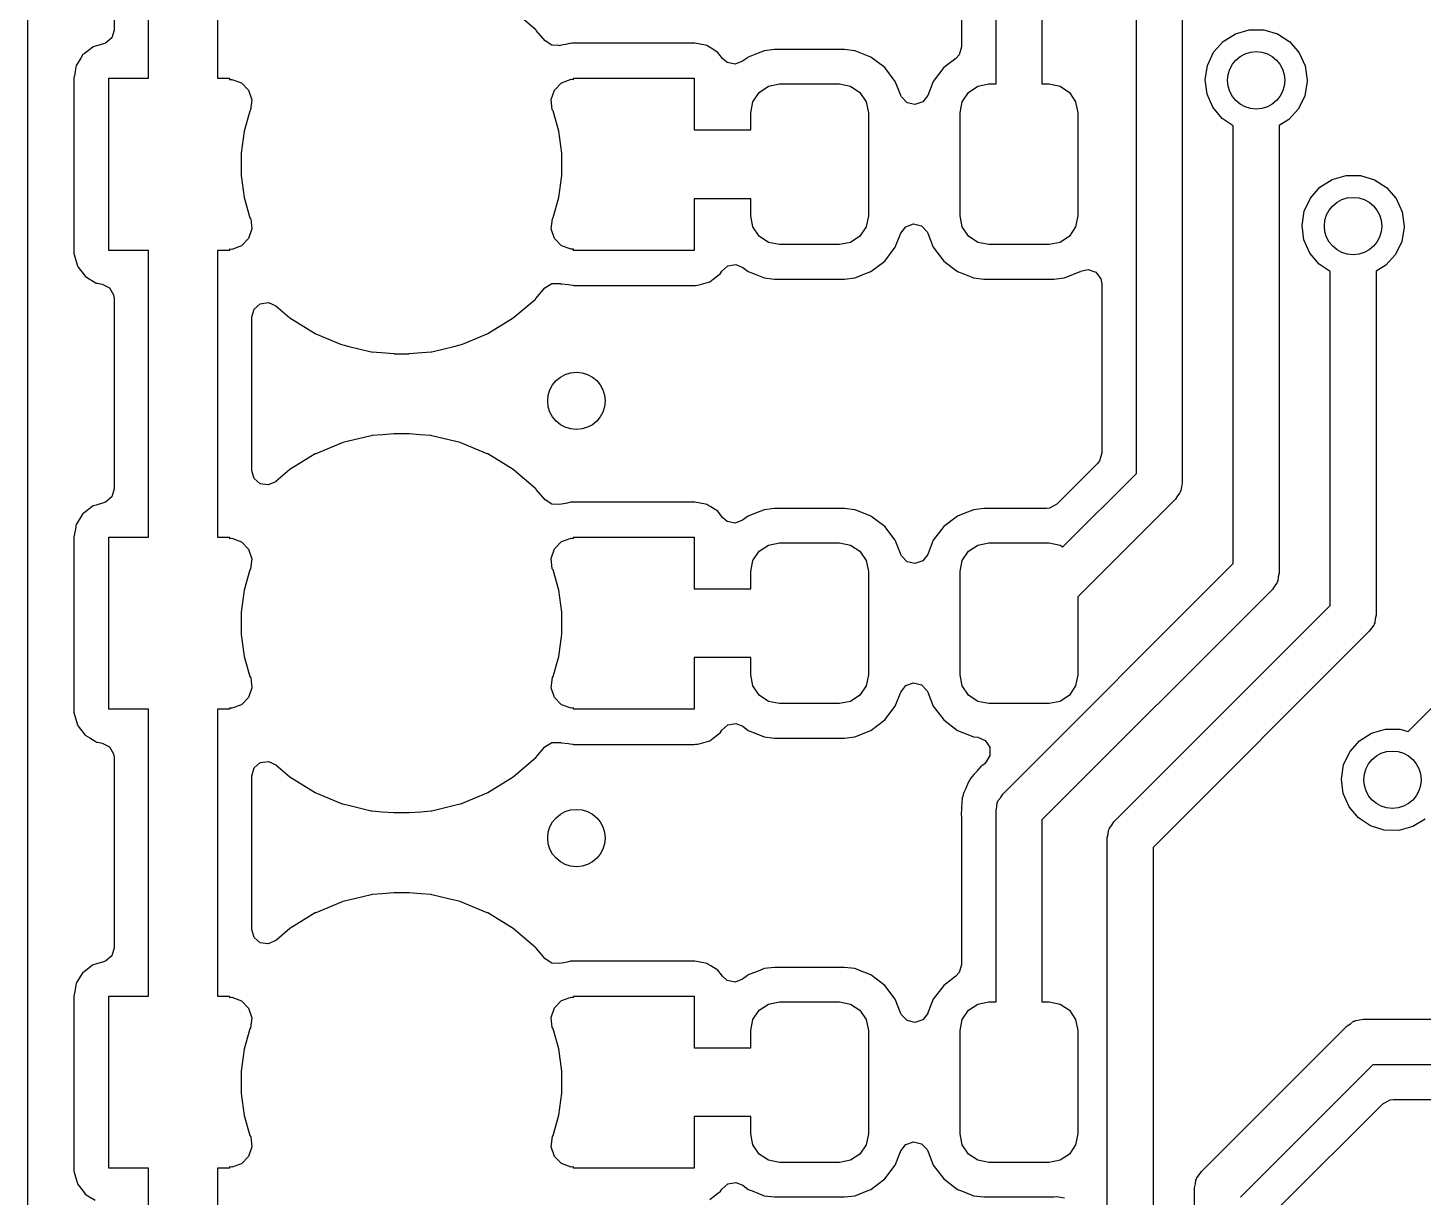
# Model space of a CAD drawing. Extents: x 0.02 to 3.18, y 0.02 to 2.78.
# Drawn here: x 0.0218 to 0.5005, y 1.5968 to 1.998 of the extents above; entities that cross this region are included whole.
import ezdxf

# ---------------------------------------------------------------- set-up
doc = ezdxf.new("R2010")
doc.units = 0
doc.header["$MEASUREMENT"] = 0
doc.layers.add('BLACK', color=7, linetype='CONTINUOUS')

msp = doc.modelspace()

# ---------------------------------------------------------------- linework, layer by layer
at = {"layer": 'BLACK', "linetype": 'CONTINUOUS'}
for p, q in [((0.021811, 0.026772), (0.021811, 2.77323)), ((0.342146, 2.06924), (0.342146, 1.99146)), ((0.353976, 1.97874), (0.353976, 2.07186)), ((0.369724, 2.06859), (0.369724, 1.97874)), ((0.063189, 1.98071), (0.063189, 2.025)), ((0.051358, 2.02313), (0.051358, 1.99725)), ((0.086811, 2.02011), (0.086811, 1.98071)), ((0.402126, 1.84511), (0.402126, 2.01441)), ((0.417874, 2.01448), (0.417874, 1.84184)), ((0.19609, 1.99727), (0.188313, 2.00391)), ((0.051358, 1.99725), (0.050571, 1.99457)), ((0.196216, 1.99712), (0.19609, 1.99727)), ((0.199303, 1.99351), (0.196216, 1.99712)), ((0.436094, 1.99599), (0.44087, 1.99736)), ((0.44087, 1.99736), (0.445838, 1.99733)), ((0.445838, 1.99733), (0.450597, 1.9959)), ((0.044242, 1.99148), (0.04354, 1.99095)), ((0.04497, 1.99169), (0.044242, 1.99148)), ((0.047755, 1.99248), (0.04497, 1.99169)), ((0.048458, 1.99274), (0.047755, 1.99248)), ((0.050571, 1.99457), (0.048458, 1.99274)), ((0.201525, 1.99202), (0.199303, 1.99351)), ((0.204092, 1.99194), (0.201525, 1.99202)), ((0.204099, 1.99189), (0.204092, 1.99194)), ((0.204869, 1.99202), (0.204099, 1.99189)), ((0.206232, 1.99224), (0.204869, 1.99202)), ((0.206794, 1.99237), (0.206232, 1.99224)), ((0.207669, 1.99261), (0.206794, 1.99237)), ((0.207945, 1.99269), (0.207669, 1.99261)), ((0.208594, 1.99272), (0.207945, 1.99269)), ((0.208998, 1.99274), (0.208594, 1.99272)), ((0.209055, 1.99274), (0.208998, 1.99274)), ((0.208998, 1.99274), (0.208998, 1.99274)), ((0.250394, 1.99274), (0.209055, 1.99274)), ((0.250619, 1.9927), (0.250394, 1.99274)), ((0.25429, 1.99202), (0.250619, 1.9927)), ((0.250619, 1.9927), (0.250619, 1.9927)), ((0.254741, 1.99193), (0.25429, 1.99202)), ((0.25429, 1.99202), (0.25429, 1.99202)), ((0.255132, 1.99169), (0.254741, 1.99193)), ((0.256247, 1.991), (0.255132, 1.99169)), ((0.255132, 1.99169), (0.255132, 1.99169)), ((0.342146, 1.99146), (0.341358, 1.98878)), ((0.428605, 1.98962), (0.431893, 1.99334)), ((0.431893, 1.99334), (0.436094, 1.99599)), ((0.450597, 1.9959), (0.454765, 1.9932)), ((0.454765, 1.9932), (0.458008, 1.98944)), ((0.039995, 1.98766), (0.038625, 1.98545)), ((0.040712, 1.98882), (0.039995, 1.98766)), ((0.041079, 1.98909), (0.040712, 1.98882)), ((0.04354, 1.99095), (0.041079, 1.98909)), ((0.041079, 1.98909), (0.041079, 1.98909)), ((0.258502, 1.9896), (0.256247, 1.991)), ((0.258779, 1.98924), (0.258502, 1.9896)), ((0.258886, 1.98909), (0.258779, 1.98924)), ((0.258779, 1.98924), (0.258779, 1.98924)), ((0.260084, 1.98751), (0.258886, 1.98909)), ((0.260093, 1.9875), (0.260084, 1.98751)), ((0.261704, 1.98612), (0.260093, 1.9875)), ((0.268657, 1.98775), (0.267051, 1.98653)), ((0.268926, 1.98796), (0.268657, 1.98775)), ((0.268657, 1.98775), (0.268657, 1.98775)), ((0.272396, 1.98933), (0.268926, 1.98796)), ((0.274151, 1.99003), (0.272396, 1.98933)), ((0.274447, 1.99014), (0.274151, 1.99003)), ((0.274151, 1.99003), (0.274151, 1.99003)), ((0.277981, 1.99057), (0.274447, 1.99014)), ((0.302019, 1.99057), (0.277981, 1.99057)), ((0.305553, 1.99014), (0.302019, 1.99057)), ((0.305849, 1.99003), (0.305553, 1.99014)), ((0.307604, 1.98933), (0.305849, 1.99003)), ((0.305849, 1.99003), (0.305849, 1.99003)), ((0.311074, 1.98796), (0.307604, 1.98933)), ((0.315804, 1.98437), (0.311074, 1.98796)), ((0.340184, 1.98751), (0.336046, 1.98437)), ((0.341358, 1.98878), (0.340184, 1.98751)), ((0.426494, 1.98512), (0.428605, 1.98962)), ((0.458008, 1.98944), (0.460064, 1.98492)), ((0.037859, 1.98225), (0.037571, 1.98071)), ((0.038299, 1.9846), (0.037859, 1.98225)), ((0.038383, 1.98506), (0.038299, 1.9846)), ((0.038299, 1.9846), (0.038299, 1.9846)), ((0.038625, 1.98545), (0.038383, 1.98506)), ((0.038625, 1.98545), (0.038625, 1.98545)), ((0.264439, 1.98554), (0.261704, 1.98612)), ((0.267051, 1.98653), (0.264439, 1.98554)), ((0.319394, 1.97964), (0.315804, 1.98437)), ((0.336046, 1.98437), (0.332456, 1.97964)), ((0.42573, 1.98021), (0.426494, 1.98512)), ((0.460064, 1.98492), (0.460768, 1.98)), ((0.037571, 1.98071), (0.037571, 1.92165)), ((0.049606, 1.92165), (0.049606, 1.98071)), ((0.049606, 1.98071), (0.063189, 1.98071)), ((0.086811, 1.98071), (0.090945, 1.98071)), ((0.090945, 1.98071), (0.090945, 1.98025)), ((0.090945, 1.98025), (0.09181, 1.98034)), ((0.09181, 1.98034), (0.095102, 1.97914)), ((0.095102, 1.97914), (0.097548, 1.97663)), ((0.202454, 1.97668), (0.204908, 1.97918)), ((0.204908, 1.97918), (0.208203, 1.98037)), ((0.208203, 1.98037), (0.209055, 1.98028)), ((0.209055, 1.98028), (0.209055, 1.98071)), ((0.209055, 1.98071), (0.250394, 1.98071)), ((0.250394, 1.98071), (0.250394, 1.96299)), ((0.272706, 1.97586), (0.275899, 1.97799)), ((0.275899, 1.97799), (0.279665, 1.97874)), ((0.279665, 1.97874), (0.300335, 1.97874)), ((0.300335, 1.97874), (0.304101, 1.97799)), ((0.304101, 1.97799), (0.307294, 1.97586)), ((0.320728, 1.97627), (0.319394, 1.97964)), ((0.332456, 1.97964), (0.331122, 1.97627)), ((0.344556, 1.97586), (0.347749, 1.97799)), ((0.347749, 1.97799), (0.351516, 1.97874)), ((0.351516, 1.97874), (0.353976, 1.97874)), ((0.369724, 1.97874), (0.372185, 1.97874)), ((0.372185, 1.97874), (0.375952, 1.97799)), ((0.375952, 1.97799), (0.379145, 1.97586)), ((0.426374, 1.97529), (0.42573, 1.98021)), ((0.460762, 1.97957), (0.459938, 1.97467)), ((0.460768, 1.98), (0.460762, 1.97957)), ((0.097548, 1.97663), (0.098666, 1.97332)), ((0.098666, 1.97332), (0.098234, 1.96984)), ((0.201326, 1.97337), (0.202454, 1.97668)), ((0.201747, 1.96989), (0.201326, 1.97337)), ((0.269823, 1.9689), (0.270572, 1.97266)), ((0.270572, 1.97266), (0.272706, 1.97586)), ((0.307294, 1.97586), (0.309428, 1.97266)), ((0.309428, 1.97266), (0.310177, 1.9689)), ((0.321313, 1.97479), (0.320728, 1.97627)), ((0.321525, 1.97433), (0.321313, 1.97479)), ((0.323461, 1.97231), (0.321525, 1.97433)), ((0.32618, 1.97166), (0.323461, 1.97231)), ((0.328818, 1.97259), (0.32618, 1.97166)), ((0.330537, 1.97479), (0.328818, 1.97259)), ((0.331122, 1.97627), (0.330537, 1.97479)), ((0.341673, 1.9689), (0.342422, 1.97266)), ((0.342422, 1.97266), (0.344556, 1.97586)), ((0.379145, 1.97586), (0.381278, 1.97266)), ((0.381278, 1.97266), (0.382028, 1.9689)), ((0.428374, 1.97074), (0.426374, 1.97529)), ((0.459938, 1.97467), (0.457773, 1.9702)), ((0.097987, 1.96946), (0.096024, 1.96255)), ((0.098234, 1.96984), (0.097987, 1.96946)), ((0.202, 1.9695), (0.201747, 1.96989)), ((0.20397, 1.96258), (0.202, 1.9695)), ((0.269823, 1.96299), (0.269823, 1.9689)), ((0.310177, 1.9689), (0.310177, 1.93346)), ((0.341673, 1.93346), (0.341673, 1.9689)), ((0.382028, 1.9689), (0.382028, 1.93346)), ((0.431571, 1.96694), (0.428374, 1.97074)), ((0.457773, 1.9702), (0.454439, 1.96652)), ((0.250394, 1.96299), (0.269823, 1.96299)), ((0.435374, 1.96441), (0.431571, 1.96694)), ((0.435374, 1.81415), (0.435374, 1.96441)), ((0.454439, 1.96652), (0.451122, 1.96448)), ((0.451122, 1.96448), (0.451122, 1.81087)), ((0.096024, 1.96255), (0.094971, 1.95499)), ((0.205027, 1.95501), (0.20397, 1.96258)), ((0.094971, 1.95499), (0.094973, 1.94735)), ((0.205029, 1.94738), (0.205027, 1.95501)), ((0.094973, 1.94735), (0.09603, 1.93978)), ((0.203976, 1.93981), (0.205029, 1.94738)), ((0.465141, 1.94334), (0.469342, 1.94599)), ((0.469342, 1.94599), (0.474118, 1.94736)), ((0.474118, 1.94736), (0.479086, 1.94733)), ((0.479086, 1.94733), (0.483845, 1.9459)), ((0.483845, 1.9459), (0.488013, 1.9432)), ((0.09603, 1.93978), (0.098, 1.93287)), ((0.202013, 1.93291), (0.203976, 1.93981)), ((0.269823, 1.93937), (0.250394, 1.93937)), ((0.250394, 1.93937), (0.250394, 1.92165)), ((0.269823, 1.93346), (0.269823, 1.93937)), ((0.459742, 1.93512), (0.461853, 1.93962)), ((0.461853, 1.93962), (0.465141, 1.94334)), ((0.488013, 1.9432), (0.491256, 1.93944)), ((0.491256, 1.93944), (0.493312, 1.93492)), ((0.458978, 1.93021), (0.459742, 1.93512)), ((0.493312, 1.93492), (0.494016, 1.93)), ((0.098, 1.93287), (0.098253, 1.93247)), ((0.098253, 1.93247), (0.098674, 1.92899)), ((0.201334, 1.92905), (0.201766, 1.93252)), ((0.201766, 1.93252), (0.202013, 1.93291)), ((0.270572, 1.9297), (0.269823, 1.93346)), ((0.272706, 1.9265), (0.270572, 1.9297)), ((0.309428, 1.9297), (0.307294, 1.9265)), ((0.310177, 1.93346), (0.309428, 1.9297)), ((0.321313, 1.92757), (0.323032, 1.92977)), ((0.323032, 1.92977), (0.32567, 1.9307)), ((0.32567, 1.9307), (0.328389, 1.93005)), ((0.328389, 1.93005), (0.330326, 1.92803)), ((0.342422, 1.9297), (0.341673, 1.93346)), ((0.344556, 1.9265), (0.342422, 1.9297)), ((0.381278, 1.9297), (0.379145, 1.9265)), ((0.382028, 1.93346), (0.381278, 1.9297)), ((0.459622, 1.92529), (0.458978, 1.93021)), ((0.494011, 1.92957), (0.493186, 1.92467)), ((0.494016, 1.93), (0.494011, 1.92957)), ((0.097546, 1.92568), (0.095092, 1.92318)), ((0.098674, 1.92899), (0.097546, 1.92568)), ((0.202452, 1.92573), (0.201334, 1.92905)), ((0.204898, 1.92322), (0.202452, 1.92573)), ((0.275899, 1.92437), (0.272706, 1.9265)), ((0.307294, 1.9265), (0.304101, 1.92437)), ((0.319394, 1.92273), (0.321313, 1.92757)), ((0.330326, 1.92803), (0.330537, 1.92757)), ((0.330537, 1.92757), (0.332456, 1.92273)), ((0.347749, 1.92437), (0.344556, 1.9265)), ((0.379145, 1.9265), (0.375952, 1.92437)), ((0.461622, 1.92074), (0.459622, 1.92529)), ((0.493186, 1.92467), (0.491021, 1.9202)), ((0.037571, 1.92165), (0.037573, 1.9216)), ((0.037573, 1.9216), (0.037573, 1.9216)), ((0.037573, 1.9216), (0.037578, 1.9215)), ((0.037578, 1.9215), (0.037622, 1.92054)), ((0.037622, 1.92054), (0.0377, 1.92027)), ((0.0377, 1.92027), (0.0377, 1.92027)), ((0.0377, 1.92027), (0.038399, 1.91781)), ((0.063189, 1.92165), (0.049606, 1.92165)), ((0.063189, 1.82323), (0.063189, 1.92165)), ((0.090945, 1.92165), (0.086811, 1.92165)), ((0.086811, 1.92165), (0.086811, 1.82323)), ((0.091797, 1.92199), (0.090945, 1.92208)), ((0.090945, 1.92208), (0.090945, 1.92165)), ((0.095092, 1.92318), (0.091797, 1.92199)), ((0.20819, 1.92202), (0.204898, 1.92322)), ((0.209055, 1.92211), (0.20819, 1.92202)), ((0.209055, 1.92165), (0.209055, 1.92211)), ((0.250394, 1.92165), (0.209055, 1.92165)), ((0.279665, 1.92362), (0.275899, 1.92437)), ((0.300335, 1.92362), (0.279665, 1.92362)), ((0.304101, 1.92437), (0.300335, 1.92362)), ((0.315804, 1.918), (0.319394, 1.92273)), ((0.332456, 1.92273), (0.336046, 1.918)), ((0.351516, 1.92362), (0.347749, 1.92437)), ((0.372185, 1.92362), (0.351516, 1.92362)), ((0.375952, 1.92437), (0.372185, 1.92362)), ((0.464819, 1.91694), (0.461622, 1.92074)), ((0.491021, 1.9202), (0.487687, 1.91652)), ((0.038399, 1.91781), (0.038832, 1.91629)), ((0.038832, 1.91629), (0.039109, 1.91592)), ((0.039109, 1.91592), (0.041137, 1.91324)), ((0.25986, 1.91447), (0.261941, 1.91633)), ((0.261941, 1.91633), (0.264701, 1.91678)), ((0.264701, 1.91678), (0.267077, 1.91581)), ((0.267077, 1.91581), (0.268926, 1.9144)), ((0.311074, 1.9144), (0.315804, 1.918)), ((0.336046, 1.918), (0.340776, 1.9144)), ((0.383009, 1.91447), (0.385623, 1.91507)), ((0.385623, 1.91507), (0.388254, 1.91413)), ((0.468622, 1.91441), (0.464819, 1.91694)), ((0.487687, 1.91652), (0.48437, 1.91448)), ((0.041137, 1.91324), (0.041498, 1.91276)), ((0.041498, 1.91276), (0.042298, 1.91226)), ((0.042298, 1.91226), (0.044868, 1.91067)), ((0.044868, 1.91067), (0.044868, 1.91067)), ((0.044868, 1.91067), (0.045259, 1.91043)), ((0.045259, 1.91043), (0.04571, 1.91035)), ((0.04571, 1.91035), (0.04571, 1.91035)), ((0.04571, 1.91035), (0.047309, 1.91005)), ((0.047309, 1.91005), (0.049801, 1.90878)), ((0.199214, 1.90875), (0.201555, 1.91028)), ((0.201555, 1.91028), (0.204343, 1.91025)), ((0.204343, 1.91025), (0.204346, 1.91027)), ((0.204346, 1.91027), (0.204433, 1.91025)), ((0.204433, 1.91025), (0.204505, 1.91025)), ((0.204505, 1.91025), (0.204583, 1.91022)), ((0.204583, 1.91022), (0.204884, 1.91013)), ((0.204884, 1.91013), (0.207343, 1.90991)), ((0.252132, 1.90985), (0.255316, 1.91075)), ((0.255316, 1.91075), (0.255758, 1.91088)), ((0.255758, 1.91088), (0.256966, 1.91179)), ((0.256966, 1.91179), (0.258921, 1.91327)), ((0.258921, 1.91327), (0.259288, 1.91355)), ((0.258921, 1.91327), (0.258921, 1.91327)), ((0.259288, 1.91355), (0.259555, 1.91398)), ((0.259555, 1.91398), (0.25986, 1.91447)), ((0.268926, 1.9144), (0.271339, 1.91345)), ((0.271339, 1.91345), (0.274151, 1.91234)), ((0.274151, 1.91234), (0.274151, 1.91234)), ((0.274151, 1.91234), (0.274447, 1.91222)), ((0.274447, 1.91222), (0.277981, 1.91179)), ((0.277981, 1.91179), (0.302019, 1.91179)), ((0.302019, 1.91179), (0.305553, 1.91222)), ((0.305553, 1.91222), (0.305849, 1.91234)), ((0.305849, 1.91234), (0.308661, 1.91345)), ((0.305849, 1.91234), (0.305849, 1.91234)), ((0.308661, 1.91345), (0.311074, 1.9144)), ((0.340776, 1.9144), (0.343189, 1.91345)), ((0.343189, 1.91345), (0.346001, 1.91234)), ((0.346001, 1.91234), (0.346001, 1.91234)), ((0.346001, 1.91234), (0.346297, 1.91222)), ((0.346297, 1.91222), (0.349832, 1.91179)), ((0.349832, 1.91179), (0.373869, 1.91179)), ((0.373869, 1.91179), (0.377403, 1.91222)), ((0.377403, 1.91222), (0.3777, 1.91234)), ((0.3777, 1.91234), (0.38261, 1.91428)), ((0.3777, 1.91234), (0.3777, 1.91234)), ((0.38261, 1.91428), (0.382925, 1.9144)), ((0.382925, 1.9144), (0.383009, 1.91447)), ((0.388254, 1.91413), (0.389959, 1.91192)), ((0.389959, 1.91192), (0.390295, 1.91012)), ((0.390295, 1.91012), (0.390295, 1.85207)), ((0.468622, 1.79976), (0.468622, 1.91441)), ((0.48437, 1.91448), (0.48437, 1.79648)), ((0.049801, 1.90878), (0.051212, 1.90637)), ((0.051212, 1.90637), (0.051358, 1.90517)), ((0.19609, 1.90509), (0.199214, 1.90875)), ((0.207343, 1.90991), (0.207824, 1.90985)), ((0.207824, 1.90985), (0.208829, 1.90966)), ((0.208829, 1.90966), (0.20883, 1.90966)), ((0.20883, 1.90966), (0.209055, 1.90962)), ((0.209055, 1.90962), (0.250394, 1.90962)), ((0.250394, 1.90962), (0.25045, 1.90962)), ((0.25045, 1.90962), (0.250451, 1.90962)), ((0.250451, 1.90962), (0.250919, 1.90964)), ((0.250919, 1.90964), (0.251504, 1.90967)), ((0.251504, 1.90967), (0.252132, 1.90985)), ((0.051358, 1.90517), (0.051358, 1.83977)), ((0.098642, 1.89883), (0.099429, 1.90151)), ((0.099429, 1.90151), (0.101542, 1.90334)), ((0.101542, 1.90334), (0.104308, 1.90374)), ((0.104308, 1.90374), (0.106824, 1.9026)), ((0.106824, 1.9026), (0.111687, 1.89845)), ((0.188313, 1.89845), (0.195133, 1.90427)), ((0.195133, 1.90427), (0.195942, 1.90496)), ((0.195942, 1.90496), (0.19609, 1.90509)), ((0.195942, 1.90496), (0.195942, 1.90496)), ((0.098642, 1.84605), (0.098642, 1.89883)), ((0.111687, 1.89845), (0.120408, 1.8931)), ((0.179592, 1.8931), (0.188313, 1.89845)), ((0.120408, 1.8931), (0.120588, 1.89303)), ((0.120588, 1.89303), (0.120588, 1.89303)), ((0.120588, 1.89303), (0.129094, 1.88951)), ((0.170906, 1.88951), (0.179412, 1.89303)), ((0.179412, 1.89303), (0.179592, 1.8931)), ((0.179412, 1.89303), (0.179412, 1.89303)), ((0.129094, 1.88951), (0.129858, 1.88919)), ((0.129858, 1.88919), (0.132034, 1.88867)), ((0.132034, 1.88867), (0.139614, 1.88685)), ((0.139614, 1.88685), (0.139614, 1.88685)), ((0.139614, 1.88685), (0.139803, 1.8868)), ((0.139803, 1.8868), (0.143049, 1.88655)), ((0.143049, 1.88655), (0.14735, 1.88621)), ((0.14735, 1.88621), (0.14735, 1.88621)), ((0.14735, 1.88621), (0.147447, 1.8862)), ((0.147447, 1.8862), (0.152553, 1.8862)), ((0.152553, 1.8862), (0.15265, 1.88621)), ((0.15265, 1.88621), (0.156951, 1.88655)), ((0.15265, 1.88621), (0.15265, 1.88621)), ((0.156951, 1.88655), (0.160197, 1.8868)), ((0.160197, 1.8868), (0.160386, 1.88685)), ((0.160386, 1.88685), (0.167966, 1.88867)), ((0.160386, 1.88685), (0.160386, 1.88685)), ((0.167966, 1.88867), (0.170142, 1.88919)), ((0.170142, 1.88919), (0.170906, 1.88951)), ((0.139614, 1.85803), (0.133336, 1.85653)), ((0.139803, 1.85808), (0.139614, 1.85803)), ((0.139614, 1.85803), (0.139614, 1.85803)), ((0.14356, 1.85838), (0.139803, 1.85808)), ((0.14735, 1.85867), (0.14356, 1.85838)), ((0.147447, 1.85868), (0.14735, 1.85867)), ((0.14735, 1.85867), (0.14735, 1.85867)), ((0.152553, 1.85868), (0.147447, 1.85868)), ((0.15265, 1.85867), (0.152553, 1.85868)), ((0.15644, 1.85838), (0.15265, 1.85867)), ((0.15265, 1.85867), (0.15265, 1.85867)), ((0.160197, 1.85808), (0.15644, 1.85838)), ((0.160386, 1.85803), (0.160197, 1.85808)), ((0.166664, 1.85653), (0.160386, 1.85803)), ((0.160386, 1.85803), (0.160386, 1.85803)), ((0.129678, 1.85562), (0.120588, 1.85185)), ((0.129858, 1.85569), (0.129678, 1.85562)), ((0.129678, 1.85562), (0.129678, 1.85562)), ((0.133336, 1.85653), (0.129858, 1.85569)), ((0.170142, 1.85569), (0.166664, 1.85653)), ((0.170322, 1.85562), (0.170142, 1.85569)), ((0.179412, 1.85185), (0.170322, 1.85562)), ((0.170322, 1.85562), (0.170322, 1.85562)), ((0.120408, 1.85178), (0.111687, 1.84643)), ((0.120588, 1.85185), (0.120408, 1.85178)), ((0.120588, 1.85185), (0.120588, 1.85185)), ((0.179592, 1.85178), (0.179412, 1.85185)), ((0.179412, 1.85185), (0.179412, 1.85185)), ((0.188313, 1.84643), (0.179592, 1.85178)), ((0.388842, 1.84856), (0.374826, 1.83454)), ((0.389508, 1.84939), (0.388842, 1.84856)), ((0.390295, 1.85207), (0.389508, 1.84939)), ((0.09941, 1.8434), (0.098642, 1.84605)), ((0.101509, 1.84155), (0.09941, 1.8434)), ((0.111687, 1.84643), (0.10685, 1.8423)), ((0.19609, 1.83979), (0.188313, 1.84643)), ((0.376895, 1.81988), (0.402126, 1.84511)), ((0.051358, 1.83977), (0.050571, 1.83709)), ((0.104273, 1.84114), (0.101509, 1.84155)), ((0.106824, 1.84228), (0.104273, 1.84114)), ((0.10685, 1.8423), (0.106824, 1.84228)), ((0.196216, 1.83964), (0.19609, 1.83979)), ((0.199303, 1.83603), (0.196216, 1.83964)), ((0.417089, 1.83842), (0.416268, 1.8374)), ((0.417191, 1.83886), (0.417089, 1.83842)), ((0.417431, 1.83925), (0.417191, 1.83886)), ((0.417579, 1.84055), (0.417431, 1.83925)), ((0.417874, 1.84184), (0.417579, 1.84055)), ((0.043739, 1.83362), (0.041079, 1.83161)), ((0.044242, 1.834), (0.043739, 1.83362)), ((0.0452, 1.83427), (0.044242, 1.834)), ((0.047755, 1.835), (0.0452, 1.83427)), ((0.048458, 1.83526), (0.047755, 1.835)), ((0.050571, 1.83709), (0.048458, 1.83526)), ((0.201525, 1.83454), (0.199303, 1.83603)), ((0.204092, 1.83446), (0.201525, 1.83454)), ((0.204099, 1.83441), (0.204092, 1.83446)), ((0.204899, 1.83454), (0.204099, 1.83441)), ((0.206232, 1.83476), (0.204899, 1.83454)), ((0.206794, 1.83489), (0.206232, 1.83476)), ((0.207669, 1.83513), (0.206794, 1.83489)), ((0.207945, 1.83521), (0.207669, 1.83513)), ((0.208594, 1.83524), (0.207945, 1.83521)), ((0.208998, 1.83526), (0.208594, 1.83524)), ((0.209055, 1.83526), (0.208998, 1.83526)), ((0.208998, 1.83526), (0.208998, 1.83526)), ((0.250394, 1.83526), (0.209055, 1.83526)), ((0.250619, 1.83522), (0.250394, 1.83526)), ((0.25429, 1.83454), (0.250619, 1.83522)), ((0.250619, 1.83522), (0.250619, 1.83522)), ((0.254741, 1.83445), (0.25429, 1.83454)), ((0.25429, 1.83454), (0.25429, 1.83454)), ((0.255132, 1.83421), (0.254741, 1.83445)), ((0.25608, 1.83362), (0.255132, 1.83421)), ((0.255132, 1.83421), (0.255132, 1.83421)), ((0.258502, 1.83212), (0.25608, 1.83362)), ((0.374826, 1.83454), (0.372373, 1.8332)), ((0.415568, 1.83628), (0.382028, 1.80274)), ((0.416268, 1.8374), (0.415568, 1.83628)), ((0.039894, 1.83002), (0.038625, 1.82797)), ((0.040712, 1.83134), (0.039894, 1.83002)), ((0.041079, 1.83161), (0.040712, 1.83134)), ((0.041079, 1.83161), (0.041079, 1.83161)), ((0.2597, 1.83054), (0.258502, 1.83212)), ((0.260093, 1.83002), (0.2597, 1.83054)), ((0.261704, 1.82864), (0.260093, 1.83002)), ((0.267051, 1.82905), (0.264439, 1.82806)), ((0.267785, 1.82961), (0.267051, 1.82905)), ((0.268926, 1.83048), (0.267785, 1.82961)), ((0.27143, 1.83147), (0.268926, 1.83048)), ((0.274151, 1.83255), (0.27143, 1.83147)), ((0.274447, 1.83266), (0.274151, 1.83255)), ((0.274151, 1.83255), (0.274151, 1.83255)), ((0.277981, 1.83309), (0.274447, 1.83266)), ((0.302019, 1.83309), (0.277981, 1.83309)), ((0.305553, 1.83266), (0.302019, 1.83309)), ((0.305849, 1.83255), (0.305553, 1.83266)), ((0.30857, 1.83147), (0.305849, 1.83255)), ((0.305849, 1.83255), (0.305849, 1.83255)), ((0.311074, 1.83048), (0.30857, 1.83147)), ((0.315804, 1.82689), (0.311074, 1.83048)), ((0.340776, 1.83048), (0.336046, 1.82689)), ((0.343281, 1.83147), (0.340776, 1.83048)), ((0.346001, 1.83255), (0.343281, 1.83147)), ((0.346297, 1.83266), (0.346001, 1.83255)), ((0.346001, 1.83255), (0.346001, 1.83255)), ((0.349832, 1.83309), (0.346297, 1.83266)), ((0.371319, 1.83309), (0.349832, 1.83309)), ((0.372373, 1.8332), (0.371319, 1.83309)), ((0.038218, 1.82669), (0.037571, 1.82323)), ((0.038299, 1.82712), (0.038218, 1.82669)), ((0.038383, 1.82758), (0.038299, 1.82712)), ((0.038299, 1.82712), (0.038299, 1.82712)), ((0.038625, 1.82797), (0.038383, 1.82758)), ((0.038625, 1.82797), (0.038625, 1.82797)), ((0.264439, 1.82806), (0.261704, 1.82864)), ((0.319394, 1.82216), (0.315804, 1.82689)), ((0.336046, 1.82689), (0.332456, 1.82216)), ((0.037571, 1.82323), (0.037571, 1.76417)), ((0.049606, 1.76417), (0.049606, 1.82323)), ((0.049606, 1.82323), (0.063189, 1.82323)), ((0.086811, 1.82323), (0.090945, 1.82323)), ((0.090945, 1.82323), (0.090945, 1.82277)), ((0.090945, 1.82277), (0.09181, 1.82286)), ((0.09181, 1.82286), (0.095102, 1.82166)), ((0.095102, 1.82166), (0.097548, 1.81915)), ((0.097548, 1.81915), (0.098666, 1.81584)), ((0.201326, 1.81589), (0.202454, 1.8192)), ((0.202454, 1.8192), (0.204908, 1.8217)), ((0.204908, 1.8217), (0.208203, 1.82289)), ((0.208203, 1.82289), (0.209055, 1.8228)), ((0.209055, 1.8228), (0.209055, 1.82323)), ((0.209055, 1.82323), (0.250394, 1.82323)), ((0.250394, 1.82323), (0.250394, 1.80551)), ((0.272706, 1.81838), (0.275899, 1.82051)), ((0.275899, 1.82051), (0.279665, 1.82126)), ((0.279665, 1.82126), (0.300335, 1.82126)), ((0.300335, 1.82126), (0.304101, 1.82051)), ((0.304101, 1.82051), (0.307294, 1.81838)), ((0.321194, 1.81761), (0.319394, 1.82216)), ((0.332456, 1.82216), (0.330656, 1.81761)), ((0.344556, 1.81838), (0.347749, 1.82051)), ((0.347749, 1.82051), (0.351516, 1.82126)), ((0.351516, 1.82126), (0.372185, 1.82126)), ((0.372185, 1.82126), (0.375952, 1.82051)), ((0.375952, 1.82051), (0.376895, 1.81988)), ((0.098666, 1.81584), (0.098234, 1.81236)), ((0.201747, 1.81241), (0.201326, 1.81589)), ((0.269823, 1.81142), (0.270572, 1.81518)), ((0.270572, 1.81518), (0.272706, 1.81838)), ((0.307294, 1.81838), (0.309428, 1.81518)), ((0.309428, 1.81518), (0.310177, 1.81142)), ((0.321313, 1.81731), (0.321194, 1.81761)), ((0.321525, 1.81685), (0.321313, 1.81731)), ((0.323461, 1.81483), (0.321525, 1.81685)), ((0.32618, 1.81418), (0.323461, 1.81483)), ((0.328818, 1.81511), (0.32618, 1.81418)), ((0.330537, 1.81731), (0.328818, 1.81511)), ((0.330656, 1.81761), (0.330537, 1.81731)), ((0.341673, 1.81142), (0.342422, 1.81518)), ((0.342422, 1.81518), (0.344556, 1.81838)), ((0.097987, 1.81198), (0.096024, 1.80507)), ((0.098234, 1.81236), (0.097987, 1.81198)), ((0.202, 1.81202), (0.201747, 1.81241)), ((0.20397, 1.8051), (0.202, 1.81202)), ((0.269823, 1.80551), (0.269823, 1.81142)), ((0.310177, 1.81142), (0.310177, 1.77598)), ((0.341673, 1.77598), (0.341673, 1.81142)), ((0.356283, 1.73505), (0.435374, 1.81415)), ((0.450827, 1.80959), (0.45068, 1.80828)), ((0.451122, 1.81087), (0.450827, 1.80959)), ((0.096024, 1.80507), (0.094971, 1.79751)), ((0.205027, 1.79753), (0.20397, 1.8051)), ((0.250394, 1.80551), (0.269823, 1.80551)), ((0.448816, 1.80532), (0.369724, 1.72622)), ((0.449516, 1.80643), (0.448816, 1.80532)), ((0.450337, 1.80746), (0.449516, 1.80643)), ((0.450439, 1.8079), (0.450337, 1.80746)), ((0.45068, 1.80828), (0.450439, 1.8079)), ((0.382028, 1.80274), (0.382028, 1.77598)), ((0.094971, 1.79751), (0.094973, 1.78987)), ((0.205029, 1.7899), (0.205027, 1.79753)), ((0.394432, 1.72557), (0.468622, 1.79976)), ((0.484075, 1.7952), (0.483928, 1.79389)), ((0.48437, 1.79648), (0.484075, 1.7952)), ((0.482064, 1.79093), (0.407874, 1.71674)), ((0.482764, 1.79204), (0.482064, 1.79093)), ((0.483585, 1.79307), (0.482764, 1.79204)), ((0.483687, 1.79351), (0.483585, 1.79307)), ((0.483928, 1.79389), (0.483687, 1.79351)), ((0.094973, 1.78987), (0.09603, 1.7823)), ((0.203976, 1.78233), (0.205029, 1.7899)), ((0.09603, 1.7823), (0.098, 1.77539)), ((0.202013, 1.77543), (0.203976, 1.78233)), ((0.269823, 1.78189), (0.250394, 1.78189)), ((0.250394, 1.78189), (0.250394, 1.76417)), ((0.269823, 1.77598), (0.269823, 1.78189)), ((0.098674, 1.77151), (0.097546, 1.7682)), ((0.098, 1.77539), (0.098253, 1.77499)), ((0.098253, 1.77499), (0.098674, 1.77151)), ((0.201334, 1.77157), (0.201766, 1.77504)), ((0.202452, 1.76825), (0.201334, 1.77157)), ((0.201766, 1.77504), (0.202013, 1.77543)), ((0.270572, 1.77222), (0.269823, 1.77598)), ((0.272706, 1.76902), (0.270572, 1.77222)), ((0.309428, 1.77222), (0.307294, 1.76902)), ((0.310177, 1.77598), (0.309428, 1.77222)), ((0.321313, 1.77009), (0.323032, 1.77229)), ((0.323032, 1.77229), (0.32567, 1.77322)), ((0.32567, 1.77322), (0.328389, 1.77257)), ((0.328389, 1.77257), (0.330326, 1.77055)), ((0.342422, 1.77222), (0.341673, 1.77598)), ((0.344556, 1.76902), (0.342422, 1.77222)), ((0.381278, 1.77222), (0.379145, 1.76902)), ((0.382028, 1.77598), (0.381278, 1.77222)), ((0.097546, 1.7682), (0.095092, 1.7657)), ((0.204898, 1.76574), (0.202452, 1.76825)), ((0.275899, 1.76689), (0.272706, 1.76902)), ((0.279665, 1.76614), (0.275899, 1.76689)), ((0.304101, 1.76689), (0.300335, 1.76614)), ((0.307294, 1.76902), (0.304101, 1.76689)), ((0.319394, 1.76524), (0.321313, 1.77009)), ((0.330326, 1.77055), (0.330537, 1.77009)), ((0.330537, 1.77009), (0.332456, 1.76524)), ((0.347749, 1.76689), (0.344556, 1.76902)), ((0.351516, 1.76614), (0.347749, 1.76689)), ((0.375952, 1.76689), (0.372185, 1.76614)), ((0.379145, 1.76902), (0.375952, 1.76689)), ((0.495362, 1.7565), (0.505629, 1.76676)), ((0.037571, 1.76417), (0.037622, 1.76306)), ((0.037622, 1.76306), (0.038832, 1.75881)), ((0.063189, 1.76417), (0.049606, 1.76417)), ((0.063189, 1.66575), (0.063189, 1.76417)), ((0.090945, 1.76417), (0.086811, 1.76417)), ((0.086811, 1.76417), (0.086811, 1.66575)), ((0.091797, 1.76451), (0.090945, 1.7646)), ((0.090945, 1.7646), (0.090945, 1.76417)), ((0.095092, 1.7657), (0.091797, 1.76451)), ((0.20819, 1.76454), (0.204898, 1.76574)), ((0.209055, 1.76463), (0.20819, 1.76454)), ((0.209055, 1.76417), (0.209055, 1.76463)), ((0.250394, 1.76417), (0.209055, 1.76417)), ((0.300335, 1.76614), (0.279665, 1.76614)), ((0.315804, 1.76051), (0.319394, 1.76524)), ((0.332456, 1.76524), (0.336046, 1.76051)), ((0.372185, 1.76614), (0.351516, 1.76614)), ((0.038832, 1.75881), (0.039109, 1.75844)), ((0.039109, 1.75844), (0.041113, 1.75579)), ((0.25953, 1.75646), (0.25986, 1.75699)), ((0.25986, 1.75699), (0.261941, 1.75885)), ((0.261941, 1.75885), (0.264701, 1.7593)), ((0.264701, 1.7593), (0.267077, 1.75833)), ((0.267077, 1.75833), (0.268926, 1.75692)), ((0.268926, 1.75692), (0.270982, 1.75611)), ((0.309018, 1.75611), (0.311074, 1.75692)), ((0.311074, 1.75692), (0.315804, 1.76051)), ((0.336046, 1.76051), (0.340776, 1.75692)), ((0.340776, 1.75692), (0.342833, 1.75611)), ((0.482846, 1.75599), (0.487622, 1.75736)), ((0.487622, 1.75736), (0.49259, 1.75733)), ((0.49259, 1.75733), (0.495362, 1.7565)), ((0.041113, 1.75579), (0.041498, 1.75528)), ((0.041498, 1.75528), (0.043032, 1.75433)), ((0.043032, 1.75433), (0.044868, 1.75319)), ((0.044868, 1.75319), (0.044868, 1.75319)), ((0.044868, 1.75319), (0.045259, 1.75295)), ((0.045259, 1.75295), (0.04571, 1.75287)), ((0.04571, 1.75287), (0.04571, 1.75287)), ((0.04571, 1.75287), (0.047309, 1.75257)), ((0.047309, 1.75257), (0.049801, 1.7513)), ((0.199214, 1.75127), (0.201555, 1.7528)), ((0.201555, 1.7528), (0.204343, 1.75277)), ((0.204343, 1.75277), (0.204346, 1.75279)), ((0.204346, 1.75279), (0.204433, 1.75277)), ((0.204433, 1.75277), (0.204505, 1.75277)), ((0.204505, 1.75277), (0.204583, 1.75274)), ((0.204583, 1.75274), (0.204884, 1.75265)), ((0.204884, 1.75265), (0.207343, 1.75243)), ((0.207343, 1.75243), (0.207824, 1.75237)), ((0.207824, 1.75237), (0.208829, 1.75218)), ((0.208829, 1.75218), (0.20883, 1.75218)), ((0.20883, 1.75218), (0.209055, 1.75214)), ((0.209055, 1.75214), (0.250394, 1.75214)), ((0.250394, 1.75214), (0.25045, 1.75214)), ((0.25045, 1.75214), (0.250451, 1.75214)), ((0.250451, 1.75214), (0.250919, 1.75216)), ((0.250919, 1.75216), (0.251504, 1.75219)), ((0.251504, 1.75219), (0.252132, 1.75237)), ((0.252132, 1.75237), (0.255316, 1.75327)), ((0.255316, 1.75327), (0.255758, 1.7534)), ((0.255758, 1.7534), (0.256966, 1.75431)), ((0.256966, 1.75431), (0.258921, 1.75579)), ((0.258921, 1.75579), (0.259288, 1.75606)), ((0.258921, 1.75579), (0.258921, 1.75579)), ((0.259288, 1.75606), (0.25953, 1.75646)), ((0.270982, 1.75611), (0.274151, 1.75486)), ((0.274151, 1.75486), (0.274151, 1.75486)), ((0.274151, 1.75486), (0.274447, 1.75474)), ((0.274447, 1.75474), (0.277981, 1.75431)), ((0.277981, 1.75431), (0.302019, 1.75431)), ((0.302019, 1.75431), (0.305553, 1.75474)), ((0.305553, 1.75474), (0.305849, 1.75486)), ((0.305849, 1.75486), (0.309018, 1.75611)), ((0.305849, 1.75486), (0.305849, 1.75486)), ((0.342833, 1.75611), (0.346001, 1.75486)), ((0.346001, 1.75486), (0.346001, 1.75486)), ((0.346001, 1.75486), (0.346297, 1.75474)), ((0.346297, 1.75474), (0.34772, 1.75457)), ((0.34772, 1.75457), (0.350288, 1.75346)), ((0.350288, 1.75346), (0.351852, 1.75115)), ((0.475357, 1.74962), (0.478645, 1.75334)), ((0.478645, 1.75334), (0.482846, 1.75599)), ((0.049801, 1.7513), (0.051212, 1.74889)), ((0.051212, 1.74889), (0.051358, 1.74769)), ((0.051358, 1.74769), (0.051358, 1.68229)), ((0.188313, 1.74097), (0.19609, 1.74761)), ((0.19609, 1.74761), (0.199214, 1.75127)), ((0.351914, 1.74835), (0.350632, 1.74613)), ((0.351852, 1.75115), (0.351914, 1.74835)), ((0.473246, 1.74512), (0.475357, 1.74962)), ((0.098642, 1.74135), (0.099429, 1.74403)), ((0.099429, 1.74403), (0.101542, 1.74586)), ((0.101542, 1.74586), (0.104308, 1.74626)), ((0.104308, 1.74626), (0.106824, 1.74512)), ((0.106824, 1.74512), (0.111687, 1.74097)), ((0.347358, 1.74286), (0.346917, 1.74242)), ((0.347568, 1.74308), (0.347358, 1.74286)), ((0.348714, 1.74438), (0.347568, 1.74308)), ((0.348948, 1.74465), (0.348714, 1.74438)), ((0.348714, 1.74438), (0.348714, 1.74438)), ((0.349247, 1.74483), (0.348948, 1.74465)), ((0.349516, 1.74506), (0.349247, 1.74483)), ((0.349871, 1.74537), (0.349503, 1.74508)), ((0.349503, 1.74508), (0.349516, 1.74506)), ((0.350632, 1.74613), (0.349871, 1.74537)), ((0.472482, 1.74021), (0.473246, 1.74512)), ((0.098642, 1.68857), (0.098642, 1.74135)), ((0.111687, 1.74097), (0.120408, 1.73562)), ((0.179592, 1.73562), (0.188313, 1.74097)), ((0.344265, 1.73872), (0.343746, 1.73733)), ((0.344389, 1.73905), (0.344265, 1.73872)), ((0.344265, 1.73872), (0.344265, 1.73872)), ((0.344601, 1.73933), (0.344389, 1.73905)), ((0.344672, 1.73946), (0.344601, 1.73933)), ((0.34498, 1.73997), (0.344672, 1.73946)), ((0.345061, 1.7401), (0.34498, 1.73997)), ((0.345212, 1.74042), (0.345061, 1.7401)), ((0.346424, 1.74179), (0.345212, 1.74042)), ((0.346675, 1.7421), (0.346424, 1.74179)), ((0.346811, 1.74228), (0.346675, 1.7421)), ((0.346917, 1.74242), (0.346811, 1.74228)), ((0.346811, 1.74228), (0.346811, 1.74228)), ((0.473126, 1.73529), (0.472482, 1.74021)), ((0.120408, 1.73562), (0.120588, 1.73555)), ((0.120588, 1.73555), (0.120588, 1.73555)), ((0.120588, 1.73555), (0.129678, 1.73178)), ((0.170322, 1.73178), (0.179412, 1.73555)), ((0.179412, 1.73555), (0.179592, 1.73562)), ((0.179412, 1.73555), (0.179412, 1.73555)), ((0.342407, 1.73376), (0.342272, 1.73193)), ((0.342532, 1.73409), (0.342407, 1.73376)), ((0.342564, 1.73424), (0.342532, 1.73409)), ((0.342715, 1.73481), (0.342564, 1.73424)), ((0.342758, 1.73496), (0.342715, 1.73481)), ((0.342813, 1.73531), (0.342758, 1.73496)), ((0.342963, 1.73563), (0.342813, 1.73531)), ((0.343591, 1.73696), (0.342963, 1.73563)), ((0.342963, 1.73563), (0.342963, 1.73563)), ((0.343746, 1.73733), (0.343591, 1.73696)), ((0.354761, 1.73291), (0.355583, 1.73394)), ((0.355583, 1.73394), (0.356283, 1.73505)), ((0.475126, 1.73074), (0.473126, 1.73529)), ((0.129678, 1.73178), (0.129858, 1.73171)), ((0.129858, 1.73171), (0.132727, 1.73102)), ((0.132727, 1.73102), (0.139614, 1.72937)), ((0.139614, 1.72937), (0.139614, 1.72937)), ((0.139614, 1.72937), (0.139803, 1.72932)), ((0.139803, 1.72932), (0.143354, 1.72904)), ((0.143354, 1.72904), (0.14735, 1.72873)), ((0.14735, 1.72873), (0.14735, 1.72873)), ((0.14735, 1.72873), (0.147447, 1.72872)), ((0.147447, 1.72872), (0.152553, 1.72872)), ((0.152553, 1.72872), (0.15265, 1.72873)), ((0.15265, 1.72873), (0.156646, 1.72904)), ((0.15265, 1.72873), (0.15265, 1.72873)), ((0.156646, 1.72904), (0.160197, 1.72932)), ((0.160197, 1.72932), (0.160386, 1.72937)), ((0.160386, 1.72937), (0.167273, 1.73102)), ((0.160386, 1.72937), (0.160386, 1.72937)), ((0.167273, 1.73102), (0.170142, 1.73171)), ((0.170142, 1.73171), (0.170322, 1.73178)), ((0.342132, 1.73006), (0.341989, 1.72813)), ((0.341989, 1.72813), (0.342063, 1.72779)), ((0.342146, 1.73042), (0.342132, 1.73006)), ((0.342226, 1.73154), (0.342146, 1.73102)), ((0.342146, 1.73102), (0.342146, 1.73042)), ((0.342272, 1.73193), (0.342226, 1.73154)), ((0.353976, 1.7295), (0.354271, 1.73078)), ((0.353976, 1.66378), (0.353976, 1.7295)), ((0.354271, 1.73078), (0.354419, 1.73209)), ((0.354419, 1.73209), (0.35466, 1.73247)), ((0.35466, 1.73247), (0.354761, 1.73291)), ((0.478323, 1.72694), (0.475126, 1.73074)), ((0.342063, 1.72779), (0.342087, 1.72743)), ((0.342087, 1.72743), (0.342087, 1.72743)), ((0.342087, 1.72743), (0.342146, 1.72687)), ((0.342146, 1.72687), (0.342146, 1.6765)), ((0.369724, 1.72622), (0.369724, 1.66378)), ((0.392809, 1.72299), (0.392911, 1.72343)), ((0.392911, 1.72343), (0.393732, 1.72445)), ((0.393732, 1.72445), (0.394432, 1.72557)), ((0.482458, 1.72419), (0.478323, 1.72694)), ((0.487199, 1.72271), (0.482458, 1.72419)), ((0.496958, 1.72392), (0.492165, 1.72261)), ((0.501191, 1.72652), (0.496958, 1.72392)), ((0.392126, 1.72001), (0.392421, 1.7213)), ((0.392126, 1.52015), (0.392126, 1.72001)), ((0.392421, 1.7213), (0.392569, 1.7226)), ((0.392569, 1.7226), (0.392809, 1.72299)), ((0.492165, 1.72261), (0.487199, 1.72271)), ((0.407874, 1.71674), (0.407874, 1.51688)), ((0.139614, 1.70055), (0.133903, 1.69918)), ((0.139803, 1.7006), (0.139614, 1.70055)), ((0.139614, 1.70055), (0.139614, 1.70055)), ((0.143354, 1.70088), (0.139803, 1.7006)), ((0.14735, 1.70119), (0.143354, 1.70088)), ((0.147447, 1.7012), (0.14735, 1.70119)), ((0.14735, 1.70119), (0.14735, 1.70119)), ((0.152553, 1.7012), (0.147447, 1.7012)), ((0.15265, 1.70119), (0.152553, 1.7012)), ((0.156646, 1.70088), (0.15265, 1.70119)), ((0.15265, 1.70119), (0.15265, 1.70119)), ((0.160197, 1.7006), (0.156646, 1.70088)), ((0.160386, 1.70055), (0.160197, 1.7006)), ((0.166097, 1.69918), (0.160386, 1.70055)), ((0.160386, 1.70055), (0.160386, 1.70055)), ((0.129678, 1.69814), (0.120588, 1.69437)), ((0.129858, 1.69821), (0.129678, 1.69814)), ((0.129678, 1.69814), (0.129678, 1.69814)), ((0.133903, 1.69918), (0.129858, 1.69821)), ((0.170142, 1.69821), (0.166097, 1.69918)), ((0.170322, 1.69814), (0.170142, 1.69821)), ((0.179412, 1.69437), (0.170322, 1.69814)), ((0.170322, 1.69814), (0.170322, 1.69814)), ((0.120408, 1.6943), (0.111687, 1.68895)), ((0.120588, 1.69437), (0.120408, 1.6943)), ((0.120588, 1.69437), (0.120588, 1.69437)), ((0.179592, 1.6943), (0.179412, 1.69437)), ((0.179412, 1.69437), (0.179412, 1.69437)), ((0.188313, 1.68895), (0.179592, 1.6943)), ((0.09941, 1.68592), (0.098642, 1.68857)), ((0.101509, 1.68407), (0.09941, 1.68592)), ((0.107299, 1.68521), (0.106824, 1.6848)), ((0.111687, 1.68895), (0.107299, 1.68521)), ((0.19609, 1.68231), (0.188313, 1.68895)), ((0.051358, 1.68229), (0.050571, 1.67961)), ((0.104273, 1.68366), (0.101509, 1.68407)), ((0.106824, 1.6848), (0.104273, 1.68366)), ((0.196216, 1.68216), (0.19609, 1.68231)), ((0.199303, 1.67855), (0.196216, 1.68216)), ((0.043875, 1.67624), (0.041079, 1.67413)), ((0.044242, 1.67652), (0.043875, 1.67624)), ((0.043875, 1.67624), (0.043875, 1.67624)), ((0.04497, 1.67673), (0.044242, 1.67652)), ((0.047755, 1.67752), (0.04497, 1.67673)), ((0.048458, 1.67778), (0.047755, 1.67752)), ((0.050571, 1.67961), (0.048458, 1.67778)), ((0.201525, 1.67706), (0.199303, 1.67855)), ((0.204092, 1.67698), (0.201525, 1.67706)), ((0.204099, 1.67693), (0.204092, 1.67698)), ((0.204869, 1.67706), (0.204099, 1.67693)), ((0.206232, 1.67728), (0.204869, 1.67706)), ((0.206794, 1.6774), (0.206232, 1.67728)), ((0.207669, 1.67765), (0.206794, 1.6774)), ((0.207945, 1.67773), (0.207669, 1.67765)), ((0.208594, 1.67776), (0.207945, 1.67773)), ((0.208998, 1.67778), (0.208594, 1.67776)), ((0.209055, 1.67778), (0.208998, 1.67778)), ((0.208998, 1.67778), (0.208998, 1.67778)), ((0.250394, 1.67778), (0.209055, 1.67778)), ((0.250619, 1.67774), (0.250394, 1.67778)), ((0.25429, 1.67706), (0.250619, 1.67774)), ((0.250619, 1.67774), (0.250619, 1.67774)), ((0.254741, 1.67697), (0.25429, 1.67706)), ((0.25429, 1.67706), (0.25429, 1.67706)), ((0.255132, 1.67673), (0.254741, 1.67697)), ((0.25608, 1.67614), (0.255132, 1.67673)), ((0.255132, 1.67673), (0.255132, 1.67673)), ((0.258502, 1.67464), (0.25608, 1.67614)), ((0.277981, 1.67561), (0.274447, 1.67518)), ((0.302019, 1.67561), (0.277981, 1.67561)), ((0.305553, 1.67518), (0.302019, 1.67561)), ((0.342146, 1.6765), (0.341358, 1.67382)), ((0.039901, 1.67255), (0.038625, 1.67049)), ((0.040712, 1.67386), (0.039901, 1.67255)), ((0.041079, 1.67413), (0.040712, 1.67386)), ((0.041079, 1.67413), (0.041079, 1.67413)), ((0.260084, 1.67255), (0.258502, 1.67464)), ((0.260093, 1.67254), (0.260084, 1.67255)), ((0.261704, 1.67116), (0.260093, 1.67254)), ((0.264439, 1.67058), (0.261704, 1.67116)), ((0.267051, 1.67157), (0.264439, 1.67058)), ((0.268657, 1.67279), (0.267051, 1.67157)), ((0.268926, 1.673), (0.268657, 1.67279)), ((0.268657, 1.67279), (0.268657, 1.67279)), ((0.272913, 1.67458), (0.268926, 1.673)), ((0.274151, 1.67507), (0.272913, 1.67458)), ((0.274447, 1.67518), (0.274151, 1.67507)), ((0.274151, 1.67507), (0.274151, 1.67507)), ((0.305849, 1.67507), (0.305553, 1.67518)), ((0.307087, 1.67458), (0.305849, 1.67507)), ((0.305849, 1.67507), (0.305849, 1.67507)), ((0.311074, 1.673), (0.307087, 1.67458)), ((0.315804, 1.66941), (0.311074, 1.673)), ((0.340184, 1.67255), (0.336046, 1.66941)), ((0.341358, 1.67382), (0.340184, 1.67255)), ((0.037869, 1.66734), (0.037571, 1.66575)), ((0.038299, 1.66964), (0.037869, 1.66734)), ((0.038383, 1.6701), (0.038299, 1.66964)), ((0.038299, 1.66964), (0.038299, 1.66964)), ((0.038625, 1.67049), (0.038383, 1.6701)), ((0.038625, 1.67049), (0.038625, 1.67049)), ((0.319394, 1.66468), (0.315804, 1.66941)), ((0.336046, 1.66941), (0.332456, 1.66468)), ((0.037571, 1.66575), (0.037571, 1.60669)), ((0.049606, 1.60669), (0.049606, 1.66575)), ((0.049606, 1.66575), (0.063189, 1.66575)), ((0.086811, 1.66575), (0.090945, 1.66575)), ((0.090945, 1.66575), (0.090945, 1.66529)), ((0.090945, 1.66529), (0.09181, 1.66538)), ((0.09181, 1.66538), (0.095102, 1.66418)), ((0.095102, 1.66418), (0.097548, 1.66167)), ((0.097548, 1.66167), (0.098666, 1.65835)), ((0.201326, 1.65841), (0.202454, 1.66172)), ((0.202454, 1.66172), (0.204908, 1.66422)), ((0.204908, 1.66422), (0.208203, 1.66541)), ((0.208203, 1.66541), (0.209055, 1.66532)), ((0.209055, 1.66532), (0.209055, 1.66575)), ((0.209055, 1.66575), (0.250394, 1.66575)), ((0.250394, 1.66575), (0.250394, 1.64803)), ((0.272706, 1.6609), (0.275899, 1.66303)), ((0.275899, 1.66303), (0.279665, 1.66378)), ((0.279665, 1.66378), (0.300335, 1.66378)), ((0.300335, 1.66378), (0.304101, 1.66303)), ((0.304101, 1.66303), (0.307294, 1.6609)), ((0.32122, 1.66007), (0.319394, 1.66468)), ((0.332456, 1.66468), (0.330631, 1.66007)), ((0.344556, 1.6609), (0.347749, 1.66303)), ((0.347749, 1.66303), (0.351516, 1.66378)), ((0.351516, 1.66378), (0.353976, 1.66378)), ((0.369724, 1.66378), (0.372185, 1.66378)), ((0.372185, 1.66378), (0.375952, 1.66303)), ((0.375952, 1.66303), (0.379145, 1.6609)), ((0.098666, 1.65835), (0.098234, 1.65488)), ((0.201747, 1.65493), (0.201326, 1.65841)), ((0.269823, 1.65394), (0.270572, 1.6577)), ((0.270572, 1.6577), (0.272706, 1.6609)), ((0.307294, 1.6609), (0.309428, 1.6577)), ((0.309428, 1.6577), (0.310177, 1.65394)), ((0.321313, 1.65983), (0.32122, 1.66007)), ((0.321525, 1.65937), (0.321313, 1.65983)), ((0.323461, 1.65735), (0.321525, 1.65937)), ((0.32618, 1.6567), (0.323461, 1.65735)), ((0.328818, 1.65763), (0.32618, 1.6567)), ((0.330537, 1.65983), (0.328818, 1.65763)), ((0.330631, 1.66007), (0.330537, 1.65983)), ((0.341673, 1.65394), (0.342422, 1.6577)), ((0.342422, 1.6577), (0.344556, 1.6609)), ((0.379145, 1.6609), (0.381278, 1.6577)), ((0.381278, 1.6577), (0.382028, 1.65394)), ((0.475557, 1.65628), (0.476585, 1.6571)), ((0.476585, 1.6571), (0.477027, 1.6572)), ((0.477027, 1.6572), (0.47741, 1.65744)), ((0.47741, 1.65744), (0.478718, 1.65758)), ((0.478718, 1.65758), (0.48, 1.65787)), ((0.48, 1.65787), (0.556739, 1.65787)), ((0.097987, 1.6545), (0.096024, 1.64759)), ((0.098234, 1.65488), (0.097987, 1.6545)), ((0.202, 1.65454), (0.201747, 1.65493)), ((0.20397, 1.64762), (0.202, 1.65454)), ((0.269823, 1.64803), (0.269823, 1.65394)), ((0.310177, 1.65394), (0.310177, 1.6185)), ((0.341673, 1.6185), (0.341673, 1.65394)), ((0.382028, 1.65394), (0.382028, 1.6185)), ((0.424432, 1.60557), (0.474442, 1.65558)), ((0.474442, 1.65558), (0.475557, 1.65628)), ((0.096024, 1.64759), (0.094971, 1.64003)), ((0.205027, 1.64005), (0.20397, 1.64762)), ((0.250394, 1.64803), (0.269823, 1.64803)), ((0.483262, 1.64213), (0.437874, 1.59674)), ((0.56, 1.64213), (0.483262, 1.64213)), ((0.094971, 1.64003), (0.094973, 1.63239)), ((0.205029, 1.63242), (0.205027, 1.64005)), ((0.094973, 1.63239), (0.09603, 1.62482)), ((0.203976, 1.62485), (0.205029, 1.63242)), ((0.451158, 1.59329), (0.486709, 1.62884)), ((0.486709, 1.62884), (0.489162, 1.63018)), ((0.489162, 1.63018), (0.490217, 1.6303)), ((0.490217, 1.6303), (0.557237, 1.6303)), ((0.09603, 1.62482), (0.098, 1.61791)), ((0.202013, 1.61795), (0.203976, 1.62485)), ((0.269823, 1.62441), (0.250394, 1.62441)), ((0.250394, 1.62441), (0.250394, 1.60669)), ((0.269823, 1.6185), (0.269823, 1.62441)), ((0.270572, 1.61474), (0.269823, 1.6185)), ((0.310177, 1.6185), (0.309428, 1.61474)), ((0.342422, 1.61474), (0.341673, 1.6185)), ((0.382028, 1.6185), (0.381278, 1.61474)), ((0.098674, 1.61403), (0.097546, 1.61072)), ((0.098, 1.61791), (0.098253, 1.61751)), ((0.098253, 1.61751), (0.098674, 1.61403)), ((0.201334, 1.61409), (0.201766, 1.61756)), ((0.202452, 1.61077), (0.201334, 1.61409)), ((0.201766, 1.61756), (0.202013, 1.61795)), ((0.272706, 1.61154), (0.270572, 1.61474)), ((0.309428, 1.61474), (0.307294, 1.61154)), ((0.321313, 1.61261), (0.323032, 1.61481)), ((0.323032, 1.61481), (0.32567, 1.61574)), ((0.32567, 1.61574), (0.328389, 1.61509)), ((0.328389, 1.61509), (0.330326, 1.61307)), ((0.344556, 1.61154), (0.342422, 1.61474)), ((0.381278, 1.61474), (0.379145, 1.61154)), ((0.097546, 1.61072), (0.095092, 1.60822)), ((0.204898, 1.60826), (0.202452, 1.61077)), ((0.275899, 1.60941), (0.272706, 1.61154)), ((0.279665, 1.60866), (0.275899, 1.60941)), ((0.300335, 1.60866), (0.279665, 1.60866)), ((0.304101, 1.60941), (0.300335, 1.60866)), ((0.307294, 1.61154), (0.304101, 1.60941)), ((0.319394, 1.60776), (0.321313, 1.61261)), ((0.330326, 1.61307), (0.330537, 1.61261)), ((0.330537, 1.61261), (0.332456, 1.60776)), ((0.347749, 1.60941), (0.344556, 1.61154)), ((0.351516, 1.60866), (0.347749, 1.60941)), ((0.372185, 1.60866), (0.351516, 1.60866)), ((0.375952, 1.60941), (0.372185, 1.60866)), ((0.379145, 1.61154), (0.375952, 1.60941)), ((0.037571, 1.60669), (0.037622, 1.60558)), ((0.037622, 1.60558), (0.0377, 1.60531)), ((0.0377, 1.60531), (0.0377, 1.60531)), ((0.0377, 1.60531), (0.038707, 1.60177)), ((0.063189, 1.60669), (0.049606, 1.60669)), ((0.063189, 1.50827), (0.063189, 1.60669)), ((0.090945, 1.60669), (0.086811, 1.60669)), ((0.086811, 1.60669), (0.086811, 1.50827)), ((0.091797, 1.60703), (0.090945, 1.60712)), ((0.090945, 1.60712), (0.090945, 1.60669)), ((0.095092, 1.60822), (0.091797, 1.60703)), ((0.20819, 1.60706), (0.204898, 1.60826)), ((0.209055, 1.60715), (0.20819, 1.60706)), ((0.209055, 1.60669), (0.209055, 1.60715)), ((0.250394, 1.60669), (0.209055, 1.60669)), ((0.315804, 1.60303), (0.319394, 1.60776)), ((0.332456, 1.60776), (0.336046, 1.60303)), ((0.422911, 1.60343), (0.423732, 1.60445)), ((0.423732, 1.60445), (0.424432, 1.60557)), ((0.038707, 1.60177), (0.038832, 1.60133)), ((0.038832, 1.60133), (0.039506, 1.60044)), ((0.039506, 1.60044), (0.041113, 1.59831)), ((0.259288, 1.59858), (0.25953, 1.59898)), ((0.25953, 1.59898), (0.25986, 1.59951)), ((0.25986, 1.59951), (0.261941, 1.60137)), ((0.261941, 1.60137), (0.264701, 1.60182)), ((0.264701, 1.60182), (0.267077, 1.60085)), ((0.267077, 1.60085), (0.268926, 1.59944)), ((0.268926, 1.59944), (0.270264, 1.59891)), ((0.270264, 1.59891), (0.274151, 1.59738)), ((0.305849, 1.59738), (0.309736, 1.59891)), ((0.309736, 1.59891), (0.311074, 1.59944)), ((0.311074, 1.59944), (0.315804, 1.60303)), ((0.336046, 1.60303), (0.340776, 1.59944)), ((0.340776, 1.59944), (0.342114, 1.59891)), ((0.342114, 1.59891), (0.346001, 1.59738)), ((0.422126, 1.60001), (0.422421, 1.6013)), ((0.422126, 1.39267), (0.422126, 1.60001)), ((0.422421, 1.6013), (0.422569, 1.6026)), ((0.422569, 1.6026), (0.422809, 1.60299)), ((0.422809, 1.60299), (0.422911, 1.60343)), ((0.041113, 1.59831), (0.041498, 1.5978)), ((0.041498, 1.5978), (0.04237, 1.59726)), ((0.04237, 1.59726), (0.044868, 1.59571)), ((0.255758, 1.59592), (0.256989, 1.59685)), ((0.256989, 1.59685), (0.258921, 1.59831)), ((0.258921, 1.59831), (0.259288, 1.59858)), ((0.258921, 1.59831), (0.258921, 1.59831)), ((0.274151, 1.59738), (0.274151, 1.59738)), ((0.274151, 1.59738), (0.274447, 1.59726)), ((0.274447, 1.59726), (0.277981, 1.59683)), ((0.277981, 1.59683), (0.302019, 1.59683)), ((0.302019, 1.59683), (0.305553, 1.59726)), ((0.305553, 1.59726), (0.305849, 1.59738)), ((0.305849, 1.59738), (0.305849, 1.59738)), ((0.346001, 1.59738), (0.346001, 1.59738)), ((0.346001, 1.59738), (0.346297, 1.59726)), ((0.346297, 1.59726), (0.349832, 1.59683)), ((0.349832, 1.59683), (0.373869, 1.59683)), ((0.373869, 1.59683), (0.374739, 1.59694)), ((0.374739, 1.59694), (0.377496, 1.59648))]:
    msp.add_line(p, q, dxfattribs=at)
at = {"layer": 'BLACK'}
for centre in [(0.443248, 1.98), (0.476496, 1.93), (0.21, 1.87), (0.49, 1.74), (0.21, 1.72)]:
    msp.add_circle(centre, 0.009843, dxfattribs=at)

doc.saveas('drawing.dxf')
